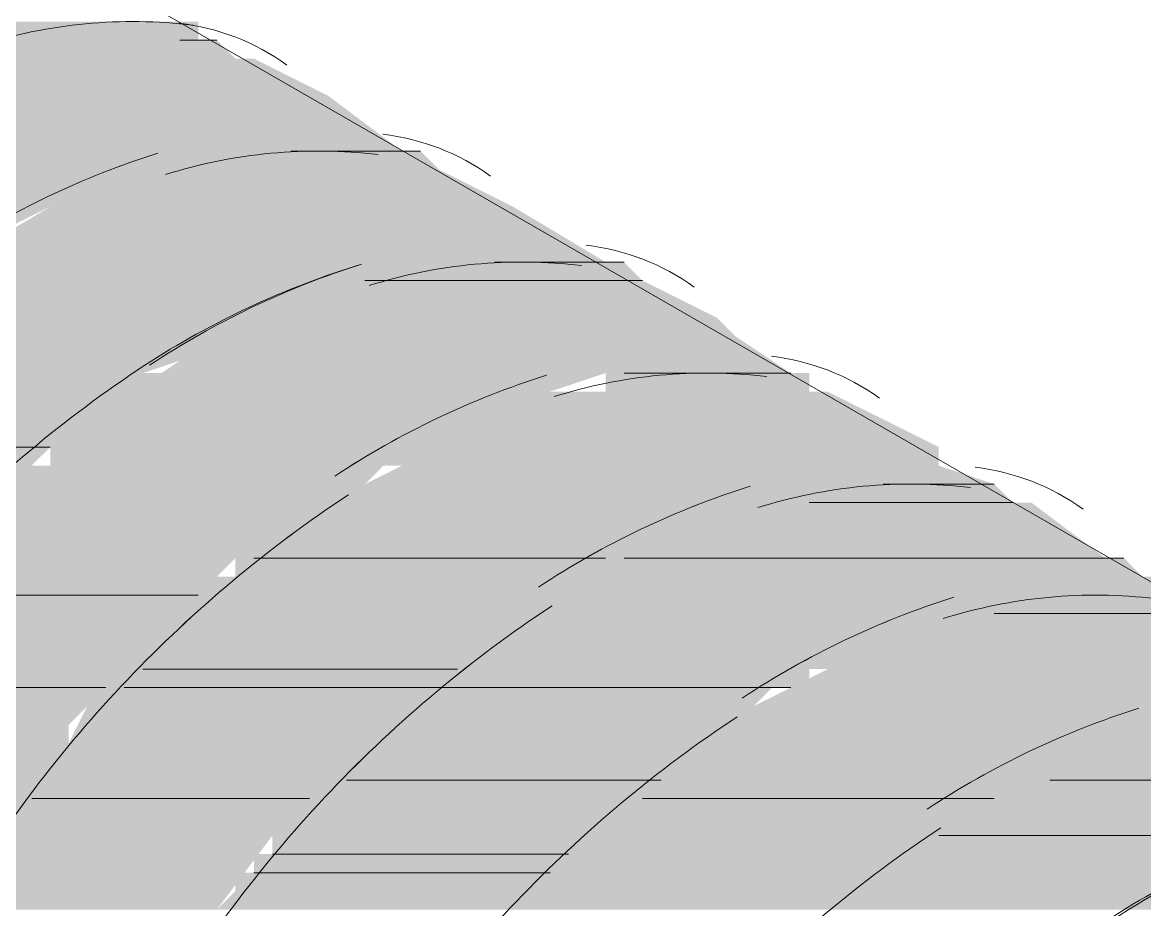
# Model space of a CAD drawing. Header units: metres. Extents: x 3162.2 to 3239.3, y 1435.1 to 1475.8.
# Drawn here: x 3191.6071 to 3191.6654, y 1452.6795 to 1452.7256 of the extents above; entities that cross this region are included whole.
import ezdxf

# ---------------------------------------------------------------- set-up
doc = ezdxf.new("R2010")
doc.units = ezdxf.units.M
doc.layers.add('PDF2_Geometry', color=7, linetype='Continuous')
doc.layers.add('PDF2_Solid Fills', color=7, linetype='Continuous', true_color=0x636466)

msp = doc.modelspace()

# ---------------------------------------------------------------- linework, layer by layer
at = {"layer": 'PDF2_Geometry', "lineweight": 0}
msp.add_lwpolyline([(3191.608551, 1452.729522), (3191.690295, 1452.682399)], close=True, dxfattribs=at)
msp.add_lwpolyline([(3191.690295, 1452.682399), (3191.608551, 1452.729522)], dxfattribs=at)
for points in [[(3191.615966, 1452.725493, 0.106522), (3191.604925, 1452.724454, -0.106522)], [(3191.620851, 1452.723415, 0.128317), (3191.615244, 1452.725589, -0.128317)], [(3191.63143, 1452.717645, 0.128317), (3191.625823, 1452.719818, -0.128317)], [(3191.614138, 1452.718837, 0.06962), (3191.603137, 1452.713587, -0.06962)], [(3191.625582, 1452.718761, 0.106522), (3191.614542, 1452.717722, -0.106522)], [(3191.642008, 1452.711875, 0.128317), (3191.636401, 1452.714048, -0.128317)], [(3191.636161, 1452.712991, 0.106522), (3191.625121, 1452.711952, -0.106522)], [(3191.651625, 1452.706105, 0.128317), (3191.646018, 1452.708278, -0.128317)], [(3191.634334, 1452.707297, 0.06962), (3191.623332, 1452.702046, -0.06962)], [(3191.645778, 1452.70722, 0.106522), (3191.634738, 1452.706182, -0.106522)], [(3191.662204, 1452.700335, 0.128317), (3191.656597, 1452.702508, -0.128317)], [(3191.624044, 1452.701085, 0.056421), (3191.612561, 1452.691468, 0.055616), (3191.603502, 1452.679524, -0.055616), (3191.612561, 1452.691468, -0.056421)], [(3191.644913, 1452.701527, 0.06962), (3191.633911, 1452.696276, -0.06962)], [(3191.656357, 1452.70145, 0.106522), (3191.645316, 1452.700412, -0.106522)], [(3191.665974, 1452.69568, 0.106522), (3191.654933, 1452.694641, -0.106522)], [(3191.634622, 1452.695315, 0.056421), (3191.62314, 1452.685698, 0.055616), (3191.614081, 1452.673753, -0.055616), (3191.62314, 1452.685698, -0.056421)], [(3191.655491, 1452.695757, 0.06962), (3191.644489, 1452.690506, -0.06962)], [(3191.644239, 1452.689544, 0.056421), (3191.632757, 1452.679927, 0.055616), (3191.623698, 1452.667983, -0.055616), (3191.632757, 1452.679927, -0.056421)], [(3191.665108, 1452.689987, 0.06962), (3191.654106, 1452.684736, -0.06962)], [(3191.654818, 1452.683774, 0.056421), (3191.643335, 1452.674157, 0.055616), (3191.634276, 1452.662213, -0.055616), (3191.643335, 1452.674157, -0.056421)]]:
    msp.add_lwpolyline(points, format="xyb", close=True, dxfattribs=at)
at = {"layer": 'PDF2_Geometry', "color": 251, "lineweight": 0, "true_color": 0x636466}
for points in [[(3191.617206, 1452.724714), (3191.615283, 1452.724714), (3191.617206, 1452.724714)], [(3191.617206, 1452.724714), (3191.617206, 1452.724714), (3191.617206, 1452.724714)], [(3191.617206, 1452.724714), (3191.617206, 1452.724714), (3191.617206, 1452.724714)], [(3191.626823, 1452.718943), (3191.621053, 1452.718943), (3191.626823, 1452.718943)], [(3191.627785, 1452.718943), (3191.625861, 1452.718943), (3191.627785, 1452.718943)], [(3191.627785, 1452.718943), (3191.626823, 1452.718943), (3191.627785, 1452.718943)], [(3191.637402, 1452.713173), (3191.631632, 1452.713173), (3191.637402, 1452.713173)], [(3191.635478, 1452.713173), (3191.631632, 1452.713173), (3191.635478, 1452.713173)], [(3191.637402, 1452.713173), (3191.635478, 1452.713173), (3191.637402, 1452.713173)], [(3191.638363, 1452.713173), (3191.637402, 1452.713173), (3191.638363, 1452.713173)], [(3191.639325, 1452.712212), (3191.6249, 1452.712212), (3191.639325, 1452.712212)], [(3191.647019, 1452.707403), (3191.638363, 1452.707403), (3191.647019, 1452.707403)], [(3191.647019, 1452.707403), (3191.64221, 1452.707403), (3191.647019, 1452.707403)], [(3191.608551, 1452.703556), (3191.592202, 1452.703556), (3191.608551, 1452.703556)], [(3191.657597, 1452.701633), (3191.651827, 1452.701633), (3191.657597, 1452.701633)], [(3191.657597, 1452.700671), (3191.64798, 1452.700671), (3191.657597, 1452.700671)], [(3191.658559, 1452.700671), (3191.657597, 1452.700671), (3191.658559, 1452.700671)], [(3191.637402, 1452.697786), (3191.61913, 1452.697786), (3191.637402, 1452.697786)], [(3191.664329, 1452.697786), (3191.638363, 1452.697786), (3191.664329, 1452.697786)], [(3191.616244, 1452.695863), (3191.600857, 1452.695863), (3191.616244, 1452.695863)], [(3191.668176, 1452.694901), (3191.657597, 1452.694901), (3191.668176, 1452.694901)], [(3191.629708, 1452.692016), (3191.613359, 1452.692016), (3191.629708, 1452.692016)], [(3191.611436, 1452.691054), (3191.597011, 1452.691054), (3191.611436, 1452.691054)], [(3191.628746, 1452.691054), (3191.612398, 1452.691054), (3191.628746, 1452.691054)], [(3191.647019, 1452.691054), (3191.628746, 1452.691054), (3191.647019, 1452.691054)], [(3191.640287, 1452.686246), (3191.623938, 1452.686246), (3191.640287, 1452.686246)], [(3191.683563, 1452.686246), (3191.660482, 1452.686246), (3191.683563, 1452.686246)], [(3191.622015, 1452.685284), (3191.607589, 1452.685284), (3191.622015, 1452.685284)], [(3191.657597, 1452.685284), (3191.639325, 1452.685284), (3191.657597, 1452.685284)], [(3191.673946, 1452.683361), (3191.654712, 1452.683361), (3191.673946, 1452.683361)], [(3191.635478, 1452.682399), (3191.620091, 1452.682399), (3191.635478, 1452.682399)], [(3191.634517, 1452.681437), (3191.61913, 1452.681437), (3191.634517, 1452.681437)]]:
    msp.add_lwpolyline(points, dxfattribs=at)
at = {"layer": 'PDF2_Geometry', "lineweight": 0}
for points in [[(3191.624717, 1452.713067, 0.06962), (3191.613715, 1452.707817, -0.06962), (3191.624717, 1452.713067, 0.06962), (3191.613465, 1452.707817, 0.056421), (3191.601982, 1452.6982, 0.055616), (3191.592923, 1452.686255, -0.055616), (3191.601982, 1452.6982, -0.056421), (3191.613465, 1452.707817, 0.056421), (3191.601982, 1452.6982, 0.055616), (3191.592923, 1452.686255)], [(3191.674725, 1452.684217, 0.06962), (3191.663723, 1452.678966, -0.06962), (3191.674725, 1452.684217, 0.06962), (3191.663473, 1452.678966, 0.056421), (3191.65199, 1452.669349, 0.055616), (3191.642931, 1452.657405, -0.055616), (3191.65199, 1452.669349, -0.056421), (3191.663473, 1452.678966, 0.056421), (3191.65199, 1452.669349, 0.055616), (3191.642931, 1452.657405)]]:
    msp.add_lwpolyline(points, format="xyb", dxfattribs=at)
at = {"layer": 'PDF2_Geometry', "color": 251, "lineweight": 0, "true_color": 0x636466}
msp.add_lwpolyline([(3191.631632, 1452.713173), (3191.631632, 1452.713173), (3191.631632, 1452.713173)], close=True, dxfattribs=at)
at = {"layer": 'PDF2_Geometry', "color": 150, "lineweight": 0, "true_color": 0x007fff}
msp.add_circle((3191.319565, 1452.628066), 0.662123, dxfattribs=at)
at = {"layer": 'PDF2_Geometry', "lineweight": 0}
for centre, radius, start, end in [((3191.647597, 1452.665357), 0.043987, 107.54878, 123.47886), ((3191.660779, 1452.645558), 0.066578, 123.48792, 136.40496), ((3191.658175, 1452.659587), 0.043987, 107.54878, 123.47886), ((3191.671358, 1452.639788), 0.066578, 123.48792, 136.40496), ((3191.668754, 1452.653817), 0.043987, 107.54878, 123.47886), ((3191.680975, 1452.634018), 0.066578, 123.48792, 136.40496), ((3191.678371, 1452.648047), 0.043987, 107.54878, 123.47886), ((3191.691553, 1452.628248), 0.066578, 123.48792, 136.40496)]:
    msp.add_arc(centre, radius, start, end, dxfattribs=at)
at = {"layer": 'PDF2_Solid Fills', "transparency": 33554559}
for points in [[(3191.584509, 1452.725675), (3191.616244, 1452.724714), (3191.583547, 1452.724714)], [(3191.616244, 1452.725675), (3191.584509, 1452.725675), (3191.616244, 1452.724714)], [(3191.609513, 1452.724714), (3191.609513, 1452.724714), (3191.583547, 1452.724714)], [(3191.609513, 1452.724714), (3191.583547, 1452.724714), (3191.611436, 1452.724714)], [(3191.607589, 1452.724714), (3191.607589, 1452.724714), (3191.583547, 1452.724714)], [(3191.607589, 1452.724714), (3191.583547, 1452.724714), (3191.609513, 1452.724714)], [(3191.607589, 1452.724714), (3191.583547, 1452.724714), (3191.606628, 1452.724714)], [(3191.606628, 1452.724714), (3191.618168, 1452.723752), (3191.604704, 1452.723752)], [(3191.607589, 1452.724714), (3191.617206, 1452.724714), (3191.606628, 1452.724714)], [(3191.606628, 1452.724714), (3191.617206, 1452.724714), (3191.617206, 1452.724714)], [(3191.617206, 1452.724714), (3191.617206, 1452.724714), (3191.606628, 1452.724714)], [(3191.617206, 1452.724714), (3191.606628, 1452.724714), (3191.618168, 1452.723752)], [(3191.609513, 1452.724714), (3191.616244, 1452.724714), (3191.607589, 1452.724714)], [(3191.616244, 1452.724714), (3191.607589, 1452.724714), (3191.617206, 1452.724714)], [(3191.611436, 1452.724714), (3191.615283, 1452.724714), (3191.609513, 1452.724714)], [(3191.615283, 1452.724714), (3191.609513, 1452.724714), (3191.616244, 1452.724714)], [(3191.616244, 1452.724714), (3191.611436, 1452.724714), (3191.617206, 1452.724714)], [(3191.611436, 1452.724714), (3191.617206, 1452.724714), (3191.615283, 1452.724714)], [(3191.615283, 1452.724714), (3191.617206, 1452.724714), (3191.616244, 1452.724714)], [(3191.616244, 1452.724714), (3191.617206, 1452.724714), (3191.617206, 1452.724714)], [(3191.617206, 1452.724714), (3191.617206, 1452.724714), (3191.616244, 1452.724714)], [(3191.617206, 1452.724714), (3191.618168, 1452.723752), (3191.618168, 1452.723752)], [(3191.603742, 1452.723752), (3191.622976, 1452.721828), (3191.597972, 1452.721828)], [(3191.604704, 1452.723752), (3191.61913, 1452.723752), (3191.603742, 1452.723752)], [(3191.61913, 1452.723752), (3191.603742, 1452.723752), (3191.622976, 1452.721828)], [(3191.618168, 1452.723752), (3191.604704, 1452.723752), (3191.61913, 1452.723752)], [(3191.597972, 1452.721828), (3191.626823, 1452.718943), (3191.594126, 1452.718943)], [(3191.622976, 1452.721828), (3191.597972, 1452.721828), (3191.626823, 1452.718943)], [(3191.593164, 1452.718943), (3191.614321, 1452.717982), (3191.592202, 1452.717982)], [(3191.594126, 1452.718943), (3191.618168, 1452.718943), (3191.593164, 1452.718943)], [(3191.617206, 1452.718943), (3191.617206, 1452.718943), (3191.593164, 1452.718943)], [(3191.617206, 1452.718943), (3191.593164, 1452.718943), (3191.618168, 1452.718943)], [(3191.593164, 1452.718943), (3191.617206, 1452.718943), (3191.617206, 1452.718943)], [(3191.617206, 1452.718943), (3191.617206, 1452.718943), (3191.593164, 1452.718943)], [(3191.617206, 1452.718943), (3191.593164, 1452.718943), (3191.614321, 1452.717982)], [(3191.621053, 1452.718943), (3191.594126, 1452.718943), (3191.618168, 1452.718943)], [(3191.617206, 1452.718943), (3191.628746, 1452.717982), (3191.614321, 1452.717982)], [(3191.618168, 1452.718943), (3191.626823, 1452.718943), (3191.617206, 1452.718943)], [(3191.617206, 1452.718943), (3191.626823, 1452.718943), (3191.626823, 1452.718943)], [(3191.626823, 1452.718943), (3191.626823, 1452.718943), (3191.617206, 1452.718943)], [(3191.626823, 1452.718943), (3191.617206, 1452.718943), (3191.628746, 1452.717982)], [(3191.620091, 1452.718943), (3191.625861, 1452.718943), (3191.618168, 1452.718943)], [(3191.625861, 1452.718943), (3191.618168, 1452.718943), (3191.626823, 1452.718943)], [(3191.621053, 1452.718943), (3191.6249, 1452.718943), (3191.620091, 1452.718943)], [(3191.6249, 1452.718943), (3191.620091, 1452.718943), (3191.625861, 1452.718943)], [(3191.621053, 1452.718943), (3191.626823, 1452.718943), (3191.6249, 1452.718943)], [(3191.626823, 1452.718943), (3191.6249, 1452.718943), (3191.627785, 1452.718943)], [(3191.6249, 1452.718943), (3191.627785, 1452.718943), (3191.625861, 1452.718943)], [(3191.625861, 1452.718943), (3191.627785, 1452.718943), (3191.626823, 1452.718943)], [(3191.627785, 1452.718943), (3191.627785, 1452.718943), (3191.626823, 1452.718943)], [(3191.626823, 1452.718943), (3191.627785, 1452.718943), (3191.628746, 1452.717982)], [(3191.592202, 1452.717982), (3191.608551, 1452.716058), (3191.589317, 1452.716058)], [(3191.592202, 1452.717982), (3191.614321, 1452.717982), (3191.614321, 1452.717982)], [(3191.614321, 1452.717982), (3191.614321, 1452.717982), (3191.592202, 1452.717982)], [(3191.614321, 1452.717982), (3191.592202, 1452.717982), (3191.608551, 1452.716058)], [(3191.614321, 1452.717982), (3191.632593, 1452.716058), (3191.608551, 1452.716058)], [(3191.614321, 1452.717982), (3191.628746, 1452.717982), (3191.628746, 1452.717982)], [(3191.628746, 1452.717982), (3191.628746, 1452.717982), (3191.614321, 1452.717982)], [(3191.628746, 1452.717982), (3191.614321, 1452.717982), (3191.632593, 1452.716058)], [(3191.608551, 1452.716058), (3191.589317, 1452.716058), (3191.606628, 1452.715097)], [(3191.608551, 1452.716058), (3191.637402, 1452.713173), (3191.603742, 1452.713173)], [(3191.632593, 1452.716058), (3191.608551, 1452.716058), (3191.637402, 1452.713173)], [(3191.603742, 1452.713173), (3191.626823, 1452.713173), (3191.602781, 1452.713173)], [(3191.602781, 1452.713173), (3191.626823, 1452.713173), (3191.626823, 1452.713173)], [(3191.626823, 1452.713173), (3191.626823, 1452.713173), (3191.602781, 1452.713173)], [(3191.626823, 1452.713173), (3191.602781, 1452.713173), (3191.6249, 1452.712212)], [(3191.602781, 1452.713173), (3191.6249, 1452.712212), (3191.602781, 1452.712212)], [(3191.627785, 1452.713173), (3191.627785, 1452.713173), (3191.603742, 1452.713173)], [(3191.627785, 1452.713173), (3191.603742, 1452.713173), (3191.631632, 1452.713173)], [(3191.627785, 1452.713173), (3191.603742, 1452.713173), (3191.626823, 1452.713173)], [(3191.626823, 1452.713173), (3191.639325, 1452.712212), (3191.6249, 1452.712212)], [(3191.627785, 1452.713173), (3191.637402, 1452.713173), (3191.626823, 1452.713173)], [(3191.626823, 1452.713173), (3191.637402, 1452.713173), (3191.637402, 1452.713173)], [(3191.637402, 1452.713173), (3191.637402, 1452.713173), (3191.626823, 1452.713173)], [(3191.637402, 1452.713173), (3191.626823, 1452.713173), (3191.639325, 1452.712212)], [(3191.629708, 1452.713173), (3191.63644, 1452.713173), (3191.627785, 1452.713173)], [(3191.63644, 1452.713173), (3191.627785, 1452.713173), (3191.637402, 1452.713173)], [(3191.631632, 1452.713173), (3191.635478, 1452.713173), (3191.629708, 1452.713173)], [(3191.635478, 1452.713173), (3191.629708, 1452.713173), (3191.63644, 1452.713173)], [(3191.631632, 1452.713173), (3191.637402, 1452.713173), (3191.635478, 1452.713173)], [(3191.635478, 1452.713173), (3191.637402, 1452.713173), (3191.63644, 1452.713173)], [(3191.63644, 1452.713173), (3191.637402, 1452.713173), (3191.637402, 1452.713173)], [(3191.637402, 1452.713173), (3191.637402, 1452.713173), (3191.63644, 1452.713173)], [(3191.638363, 1452.713173), (3191.638363, 1452.713173), (3191.637402, 1452.713173)], [(3191.637402, 1452.713173), (3191.638363, 1452.713173), (3191.639325, 1452.712212)], [(3191.601819, 1452.712212), (3191.618168, 1452.710288), (3191.598934, 1452.710288)], [(3191.602781, 1452.712212), (3191.623938, 1452.712212), (3191.601819, 1452.712212)], [(3191.623938, 1452.712212), (3191.601819, 1452.712212), (3191.618168, 1452.710288)], [(3191.6249, 1452.712212), (3191.602781, 1452.712212), (3191.623938, 1452.712212)], [(3191.623938, 1452.712212), (3191.643172, 1452.710288), (3191.618168, 1452.710288)], [(3191.6249, 1452.712212), (3191.639325, 1452.712212), (3191.623938, 1452.712212)], [(3191.639325, 1452.712212), (3191.623938, 1452.712212), (3191.643172, 1452.710288)], [(3191.598934, 1452.710288), (3191.617206, 1452.709326), (3191.597972, 1452.709326)], [(3191.618168, 1452.710288), (3191.598934, 1452.710288), (3191.617206, 1452.709326)], [(3191.618168, 1452.710288), (3191.644134, 1452.709326), (3191.617206, 1452.709326)], [(3191.643172, 1452.710288), (3191.618168, 1452.710288), (3191.644134, 1452.709326)], [(3191.597972, 1452.709326), (3191.616244, 1452.708365), (3191.597011, 1452.708365)], [(3191.597972, 1452.709326), (3191.617206, 1452.709326), (3191.617206, 1452.709326)], [(3191.617206, 1452.709326), (3191.617206, 1452.709326), (3191.597972, 1452.709326)], [(3191.617206, 1452.709326), (3191.597972, 1452.709326), (3191.616244, 1452.708365)], [(3191.617206, 1452.709326), (3191.647019, 1452.707403), (3191.614321, 1452.707403)], [(3191.644134, 1452.709326), (3191.617206, 1452.709326), (3191.647019, 1452.707403)], [(3191.597011, 1452.708365), (3191.613359, 1452.707403), (3191.596049, 1452.707403)], [(3191.597011, 1452.708365), (3191.616244, 1452.708365), (3191.616244, 1452.708365)], [(3191.616244, 1452.708365), (3191.616244, 1452.708365), (3191.597011, 1452.708365)], [(3191.616244, 1452.708365), (3191.597011, 1452.708365), (3191.613359, 1452.707403)], [(3191.596049, 1452.707403), (3191.613359, 1452.707403), (3191.613359, 1452.707403)], [(3191.613359, 1452.707403), (3191.613359, 1452.707403), (3191.596049, 1452.707403)], [(3191.613359, 1452.707403), (3191.596049, 1452.707403), (3191.613359, 1452.706441)], [(3191.596049, 1452.707403), (3191.613359, 1452.706441), (3191.596049, 1452.706441)], [(3191.613359, 1452.707403), (3191.634517, 1452.706441), (3191.612398, 1452.706441)], [(3191.614321, 1452.707403), (3191.638363, 1452.707403), (3191.613359, 1452.707403)], [(3191.637402, 1452.707403), (3191.637402, 1452.707403), (3191.613359, 1452.707403)], [(3191.637402, 1452.707403), (3191.613359, 1452.707403), (3191.638363, 1452.707403)], [(3191.613359, 1452.707403), (3191.637402, 1452.707403), (3191.637402, 1452.707403)], [(3191.637402, 1452.707403), (3191.637402, 1452.707403), (3191.613359, 1452.707403)], [(3191.637402, 1452.707403), (3191.613359, 1452.707403), (3191.634517, 1452.706441)], [(3191.64221, 1452.707403), (3191.614321, 1452.707403), (3191.638363, 1452.707403)], [(3191.638363, 1452.707403), (3191.647019, 1452.707403), (3191.637402, 1452.707403)], [(3191.647019, 1452.707403), (3191.637402, 1452.707403), (3191.64798, 1452.706441)], [(3191.637402, 1452.707403), (3191.64798, 1452.706441), (3191.637402, 1452.706441)], [(3191.640287, 1452.707403), (3191.647019, 1452.707403), (3191.638363, 1452.707403)], [(3191.64221, 1452.707403), (3191.646057, 1452.707403), (3191.640287, 1452.707403)], [(3191.646057, 1452.707403), (3191.640287, 1452.707403), (3191.647019, 1452.707403)], [(3191.64221, 1452.707403), (3191.647019, 1452.707403), (3191.646057, 1452.707403)], [(3191.64798, 1452.707403), (3191.647019, 1452.707403), (3191.646057, 1452.707403)], [(3191.647019, 1452.707403), (3191.646057, 1452.707403), (3191.64798, 1452.707403)], [(3191.647019, 1452.707403), (3191.64798, 1452.707403), (3191.64798, 1452.707403)], [(3191.64798, 1452.707403), (3191.64798, 1452.707403), (3191.647019, 1452.707403)], [(3191.64798, 1452.706441), (3191.64798, 1452.706441), (3191.647019, 1452.707403)], [(3191.64798, 1452.706441), (3191.647019, 1452.707403), (3191.64798, 1452.707403)], [(3191.595087, 1452.706441), (3191.609513, 1452.704518), (3191.592202, 1452.704518)], [(3191.596049, 1452.706441), (3191.612398, 1452.706441), (3191.595087, 1452.706441)], [(3191.595087, 1452.706441), (3191.612398, 1452.706441), (3191.612398, 1452.706441)], [(3191.612398, 1452.706441), (3191.612398, 1452.706441), (3191.595087, 1452.706441)], [(3191.612398, 1452.706441), (3191.595087, 1452.706441), (3191.609513, 1452.704518)], [(3191.613359, 1452.706441), (3191.596049, 1452.706441), (3191.612398, 1452.706441)], [(3191.612398, 1452.706441), (3191.628746, 1452.704518), (3191.609513, 1452.704518)], [(3191.612398, 1452.706441), (3191.634517, 1452.706441), (3191.634517, 1452.706441)], [(3191.634517, 1452.706441), (3191.634517, 1452.706441), (3191.612398, 1452.706441)], [(3191.634517, 1452.706441), (3191.612398, 1452.706441), (3191.628746, 1452.704518)], [(3191.634517, 1452.706441), (3191.652789, 1452.704518), (3191.628746, 1452.704518)], [(3191.637402, 1452.706441), (3191.648942, 1452.706441), (3191.634517, 1452.706441)], [(3191.634517, 1452.706441), (3191.648942, 1452.706441), (3191.648942, 1452.706441)], [(3191.648942, 1452.706441), (3191.648942, 1452.706441), (3191.634517, 1452.706441)], [(3191.648942, 1452.706441), (3191.634517, 1452.706441), (3191.652789, 1452.704518)], [(3191.64798, 1452.706441), (3191.637402, 1452.706441), (3191.648942, 1452.706441)], [(3191.64798, 1452.706441), (3191.648942, 1452.706441), (3191.648942, 1452.706441)], [(3191.609513, 1452.704518), (3191.592202, 1452.704518), (3191.608551, 1452.703556)], [(3191.592202, 1452.704518), (3191.608551, 1452.703556), (3191.592202, 1452.703556)], [(3191.609513, 1452.704518), (3191.627785, 1452.703556), (3191.608551, 1452.703556)], [(3191.628746, 1452.704518), (3191.609513, 1452.704518), (3191.627785, 1452.703556)], [(3191.628746, 1452.704518), (3191.654712, 1452.703556), (3191.627785, 1452.703556)], [(3191.652789, 1452.704518), (3191.628746, 1452.704518), (3191.654712, 1452.703556)], [(3191.592202, 1452.703556), (3191.608551, 1452.703556), (3191.59124, 1452.703556)], [(3191.608551, 1452.703556), (3191.59124, 1452.703556), (3191.607589, 1452.702595)], [(3191.59124, 1452.703556), (3191.607589, 1452.702595), (3191.59124, 1452.702595)], [(3191.608551, 1452.703556), (3191.627785, 1452.703556), (3191.627785, 1452.703556)], [(3191.627785, 1452.703556), (3191.627785, 1452.703556), (3191.608551, 1452.703556)], [(3191.627785, 1452.703556), (3191.608551, 1452.703556), (3191.626823, 1452.702595)], [(3191.608551, 1452.703556), (3191.626823, 1452.702595), (3191.608551, 1452.702595)], [(3191.627785, 1452.703556), (3191.654712, 1452.702595), (3191.626823, 1452.702595)], [(3191.654712, 1452.703556), (3191.627785, 1452.703556), (3191.654712, 1452.702595)], [(3191.607589, 1452.702595), (3191.59124, 1452.702595), (3191.606628, 1452.701633)], [(3191.607589, 1452.702595), (3191.6249, 1452.701633), (3191.606628, 1452.701633)], [(3191.608551, 1452.702595), (3191.625861, 1452.702595), (3191.607589, 1452.702595)], [(3191.625861, 1452.702595), (3191.607589, 1452.702595), (3191.6249, 1452.701633)], [(3191.626823, 1452.702595), (3191.608551, 1452.702595), (3191.625861, 1452.702595)], [(3191.626823, 1452.702595), (3191.657597, 1452.701633), (3191.6249, 1452.701633)], [(3191.654712, 1452.702595), (3191.626823, 1452.702595), (3191.657597, 1452.701633)], [(3191.606628, 1452.701633), (3191.623938, 1452.701633), (3191.605666, 1452.701633)], [(3191.623938, 1452.701633), (3191.605666, 1452.701633), (3191.623938, 1452.700671)], [(3191.605666, 1452.701633), (3191.623938, 1452.700671), (3191.605666, 1452.700671)], [(3191.6249, 1452.701633), (3191.606628, 1452.701633), (3191.623938, 1452.701633)], [(3191.6249, 1452.701633), (3191.64798, 1452.701633), (3191.623938, 1452.701633)], [(3191.64798, 1452.701633), (3191.623938, 1452.701633), (3191.64798, 1452.700671)], [(3191.623938, 1452.701633), (3191.64798, 1452.700671), (3191.623938, 1452.700671)], [(3191.651827, 1452.701633), (3191.6249, 1452.701633), (3191.64798, 1452.701633)], [(3191.649904, 1452.701633), (3191.656636, 1452.701633), (3191.64798, 1452.701633)], [(3191.656636, 1452.701633), (3191.64798, 1452.701633), (3191.657597, 1452.700671)], [(3191.64798, 1452.701633), (3191.657597, 1452.700671), (3191.64798, 1452.700671)], [(3191.651827, 1452.701633), (3191.655674, 1452.701633), (3191.649904, 1452.701633)], [(3191.655674, 1452.701633), (3191.649904, 1452.701633), (3191.656636, 1452.701633)], [(3191.651827, 1452.701633), (3191.657597, 1452.701633), (3191.655674, 1452.701633)], [(3191.657597, 1452.701633), (3191.655674, 1452.701633), (3191.658559, 1452.700671)], [(3191.655674, 1452.701633), (3191.658559, 1452.700671), (3191.657597, 1452.700671)], [(3191.605666, 1452.700671), (3191.620091, 1452.697786), (3191.602781, 1452.697786)], [(3191.605666, 1452.700671), (3191.623938, 1452.700671), (3191.623938, 1452.700671)], [(3191.623938, 1452.700671), (3191.623938, 1452.700671), (3191.605666, 1452.700671)], [(3191.605666, 1452.700671), (3191.623938, 1452.700671), (3191.623938, 1452.700671)], [(3191.623938, 1452.700671), (3191.623938, 1452.700671), (3191.605666, 1452.700671)], [(3191.622976, 1452.700671), (3191.622976, 1452.700671), (3191.605666, 1452.700671)], [(3191.622976, 1452.700671), (3191.605666, 1452.700671), (3191.623938, 1452.700671)], [(3191.622976, 1452.700671), (3191.605666, 1452.700671), (3191.620091, 1452.697786)], [(3191.622976, 1452.700671), (3191.639325, 1452.697786), (3191.620091, 1452.697786)], [(3191.623938, 1452.700671), (3191.645095, 1452.700671), (3191.622976, 1452.700671)], [(3191.622976, 1452.700671), (3191.645095, 1452.700671), (3191.645095, 1452.700671)], [(3191.645095, 1452.700671), (3191.645095, 1452.700671), (3191.622976, 1452.700671)], [(3191.645095, 1452.700671), (3191.622976, 1452.700671), (3191.639325, 1452.697786)], [(3191.623938, 1452.700671), (3191.64798, 1452.700671), (3191.64798, 1452.700671)], [(3191.64798, 1452.700671), (3191.64798, 1452.700671), (3191.623938, 1452.700671)], [(3191.647019, 1452.700671), (3191.647019, 1452.700671), (3191.623938, 1452.700671)], [(3191.647019, 1452.700671), (3191.623938, 1452.700671), (3191.64798, 1452.700671)], [(3191.647019, 1452.700671), (3191.623938, 1452.700671), (3191.645095, 1452.700671)], [(3191.645095, 1452.700671), (3191.663367, 1452.697786), (3191.639325, 1452.697786)], [(3191.647019, 1452.700671), (3191.659521, 1452.700671), (3191.645095, 1452.700671)], [(3191.645095, 1452.700671), (3191.659521, 1452.700671), (3191.659521, 1452.700671)], [(3191.659521, 1452.700671), (3191.659521, 1452.700671), (3191.645095, 1452.700671)], [(3191.659521, 1452.700671), (3191.645095, 1452.700671), (3191.663367, 1452.697786)], [(3191.64798, 1452.700671), (3191.657597, 1452.700671), (3191.647019, 1452.700671)], [(3191.657597, 1452.700671), (3191.647019, 1452.700671), (3191.659521, 1452.700671)], [(3191.64798, 1452.700671), (3191.657597, 1452.700671), (3191.657597, 1452.700671)], [(3191.657597, 1452.700671), (3191.657597, 1452.700671), (3191.64798, 1452.700671)], [(3191.657597, 1452.700671), (3191.658559, 1452.700671), (3191.658559, 1452.700671)], [(3191.658559, 1452.700671), (3191.658559, 1452.700671), (3191.657597, 1452.700671)], [(3191.658559, 1452.700671), (3191.658559, 1452.700671), (3191.657597, 1452.700671)], [(3191.657597, 1452.700671), (3191.658559, 1452.700671), (3191.659521, 1452.700671)], [(3191.601819, 1452.697786), (3191.617206, 1452.696824), (3191.600857, 1452.696824)], [(3191.602781, 1452.697786), (3191.61913, 1452.697786), (3191.601819, 1452.697786)], [(3191.601819, 1452.697786), (3191.61913, 1452.697786), (3191.61913, 1452.697786)], [(3191.61913, 1452.697786), (3191.61913, 1452.697786), (3191.601819, 1452.697786)], [(3191.618168, 1452.697786), (3191.618168, 1452.697786), (3191.601819, 1452.697786)], [(3191.618168, 1452.697786), (3191.601819, 1452.697786), (3191.61913, 1452.697786)], [(3191.618168, 1452.697786), (3191.601819, 1452.697786), (3191.617206, 1452.696824)], [(3191.620091, 1452.697786), (3191.602781, 1452.697786), (3191.61913, 1452.697786)], [(3191.61913, 1452.697786), (3191.637402, 1452.697786), (3191.618168, 1452.697786)], [(3191.637402, 1452.697786), (3191.618168, 1452.697786), (3191.637402, 1452.696824)], [(3191.618168, 1452.697786), (3191.637402, 1452.696824), (3191.618168, 1452.696824)], [(3191.620091, 1452.697786), (3191.638363, 1452.697786), (3191.61913, 1452.697786)], [(3191.637402, 1452.697786), (3191.637402, 1452.697786), (3191.61913, 1452.697786)], [(3191.637402, 1452.697786), (3191.61913, 1452.697786), (3191.638363, 1452.697786)], [(3191.639325, 1452.697786), (3191.620091, 1452.697786), (3191.638363, 1452.697786)], [(3191.638363, 1452.697786), (3191.664329, 1452.697786), (3191.637402, 1452.697786)], [(3191.664329, 1452.697786), (3191.637402, 1452.697786), (3191.665291, 1452.696824)], [(3191.637402, 1452.697786), (3191.665291, 1452.696824), (3191.637402, 1452.696824)], [(3191.639325, 1452.697786), (3191.664329, 1452.697786), (3191.638363, 1452.697786)], [(3191.663367, 1452.697786), (3191.639325, 1452.697786), (3191.664329, 1452.697786)], [(3191.617206, 1452.696824), (3191.600857, 1452.696824), (3191.616244, 1452.695863)], [(3191.600857, 1452.696824), (3191.616244, 1452.695863), (3191.600857, 1452.695863)], [(3191.617206, 1452.696824), (3191.634517, 1452.695863), (3191.616244, 1452.695863)], [(3191.618168, 1452.696824), (3191.63644, 1452.696824), (3191.617206, 1452.696824)], [(3191.63644, 1452.696824), (3191.617206, 1452.696824), (3191.634517, 1452.695863)], [(3191.637402, 1452.696824), (3191.618168, 1452.696824), (3191.63644, 1452.696824)], [(3191.63644, 1452.696824), (3191.667214, 1452.695863), (3191.634517, 1452.695863)], [(3191.637402, 1452.696824), (3191.666252, 1452.696824), (3191.63644, 1452.696824)], [(3191.666252, 1452.696824), (3191.63644, 1452.696824), (3191.667214, 1452.695863)], [(3191.665291, 1452.696824), (3191.637402, 1452.696824), (3191.666252, 1452.696824)], [(3191.600857, 1452.695863), (3191.616244, 1452.695863), (3191.599896, 1452.695863)], [(3191.616244, 1452.695863), (3191.599896, 1452.695863), (3191.616244, 1452.694901)], [(3191.599896, 1452.695863), (3191.616244, 1452.694901), (3191.599896, 1452.694901)], [(3191.600857, 1452.695863), (3191.616244, 1452.695863), (3191.616244, 1452.695863)], [(3191.616244, 1452.695863), (3191.616244, 1452.695863), (3191.600857, 1452.695863)], [(3191.616244, 1452.695863), (3191.634517, 1452.695863), (3191.634517, 1452.695863)], [(3191.634517, 1452.695863), (3191.634517, 1452.695863), (3191.616244, 1452.695863)], [(3191.616244, 1452.695863), (3191.634517, 1452.695863), (3191.634517, 1452.695863)], [(3191.634517, 1452.695863), (3191.634517, 1452.695863), (3191.616244, 1452.695863)], [(3191.634517, 1452.695863), (3191.616244, 1452.695863), (3191.633555, 1452.694901)], [(3191.616244, 1452.695863), (3191.633555, 1452.694901), (3191.616244, 1452.694901)], [(3191.634517, 1452.695863), (3191.657597, 1452.694901), (3191.633555, 1452.694901)], [(3191.660482, 1452.695863), (3191.660482, 1452.695863), (3191.634517, 1452.695863)], [(3191.660482, 1452.695863), (3191.634517, 1452.695863), (3191.662406, 1452.695863)], [(3191.658559, 1452.695863), (3191.658559, 1452.695863), (3191.634517, 1452.695863)], [(3191.658559, 1452.695863), (3191.634517, 1452.695863), (3191.660482, 1452.695863)], [(3191.658559, 1452.695863), (3191.634517, 1452.695863), (3191.657597, 1452.694901)], [(3191.658559, 1452.695863), (3191.668176, 1452.694901), (3191.657597, 1452.694901)], [(3191.660482, 1452.695863), (3191.667214, 1452.695863), (3191.658559, 1452.695863)], [(3191.667214, 1452.695863), (3191.658559, 1452.695863), (3191.668176, 1452.694901)], [(3191.662406, 1452.695863), (3191.666252, 1452.695863), (3191.660482, 1452.695863)], [(3191.666252, 1452.695863), (3191.660482, 1452.695863), (3191.667214, 1452.695863)], [(3191.667214, 1452.695863), (3191.662406, 1452.695863), (3191.668176, 1452.695863)], [(3191.662406, 1452.695863), (3191.668176, 1452.695863), (3191.666252, 1452.695863)], [(3191.599896, 1452.694901), (3191.613359, 1452.692016), (3191.597972, 1452.692016)], [(3191.599896, 1452.694901), (3191.616244, 1452.694901), (3191.616244, 1452.694901)], [(3191.616244, 1452.694901), (3191.616244, 1452.694901), (3191.599896, 1452.694901)], [(3191.615283, 1452.694901), (3191.615283, 1452.694901), (3191.599896, 1452.694901)], [(3191.615283, 1452.694901), (3191.599896, 1452.694901), (3191.616244, 1452.694901)], [(3191.599896, 1452.694901), (3191.615283, 1452.694901), (3191.615283, 1452.694901)], [(3191.615283, 1452.694901), (3191.615283, 1452.694901), (3191.599896, 1452.694901)], [(3191.615283, 1452.694901), (3191.599896, 1452.694901), (3191.613359, 1452.692016)], [(3191.615283, 1452.694901), (3191.629708, 1452.692016), (3191.613359, 1452.692016)], [(3191.616244, 1452.694901), (3191.632593, 1452.694901), (3191.615283, 1452.694901)], [(3191.615283, 1452.694901), (3191.632593, 1452.694901), (3191.632593, 1452.694901)], [(3191.632593, 1452.694901), (3191.632593, 1452.694901), (3191.615283, 1452.694901)], [(3191.632593, 1452.694901), (3191.615283, 1452.694901), (3191.629708, 1452.692016)], [(3191.616244, 1452.694901), (3191.633555, 1452.694901), (3191.633555, 1452.694901)], [(3191.633555, 1452.694901), (3191.633555, 1452.694901), (3191.616244, 1452.694901)], [(3191.616244, 1452.694901), (3191.633555, 1452.694901), (3191.633555, 1452.694901)], [(3191.633555, 1452.694901), (3191.633555, 1452.694901), (3191.616244, 1452.694901)], [(3191.633555, 1452.694901), (3191.616244, 1452.694901), (3191.632593, 1452.694901)], [(3191.632593, 1452.694901), (3191.648942, 1452.692016), (3191.629708, 1452.692016)], [(3191.633555, 1452.694901), (3191.655674, 1452.694901), (3191.632593, 1452.694901)], [(3191.654712, 1452.694901), (3191.654712, 1452.694901), (3191.632593, 1452.694901)], [(3191.654712, 1452.694901), (3191.632593, 1452.694901), (3191.655674, 1452.694901)], [(3191.654712, 1452.694901), (3191.632593, 1452.694901), (3191.648942, 1452.692016)], [(3191.633555, 1452.694901), (3191.657597, 1452.694901), (3191.657597, 1452.694901)], [(3191.657597, 1452.694901), (3191.657597, 1452.694901), (3191.633555, 1452.694901)], [(3191.656636, 1452.694901), (3191.656636, 1452.694901), (3191.633555, 1452.694901)], [(3191.656636, 1452.694901), (3191.633555, 1452.694901), (3191.657597, 1452.694901)], [(3191.656636, 1452.694901), (3191.633555, 1452.694901), (3191.655674, 1452.694901)], [(3191.654712, 1452.694901), (3191.673946, 1452.692016), (3191.648942, 1452.692016)], [(3191.655674, 1452.694901), (3191.670099, 1452.694901), (3191.654712, 1452.694901)], [(3191.670099, 1452.694901), (3191.654712, 1452.694901), (3191.673946, 1452.692016)], [(3191.656636, 1452.694901), (3191.669138, 1452.694901), (3191.655674, 1452.694901)], [(3191.669138, 1452.694901), (3191.655674, 1452.694901), (3191.670099, 1452.694901)], [(3191.657597, 1452.694901), (3191.668176, 1452.694901), (3191.656636, 1452.694901)], [(3191.668176, 1452.694901), (3191.656636, 1452.694901), (3191.669138, 1452.694901)], [(3191.657597, 1452.694901), (3191.668176, 1452.694901), (3191.668176, 1452.694901)], [(3191.668176, 1452.694901), (3191.668176, 1452.694901), (3191.657597, 1452.694901)], [(3191.597972, 1452.692016), (3191.612398, 1452.692016), (3191.597011, 1452.692016)], [(3191.597011, 1452.692016), (3191.612398, 1452.692016), (3191.612398, 1452.692016)], [(3191.612398, 1452.692016), (3191.612398, 1452.692016), (3191.597011, 1452.692016)], [(3191.597011, 1452.692016), (3191.612398, 1452.692016), (3191.612398, 1452.692016)], [(3191.612398, 1452.692016), (3191.612398, 1452.692016), (3191.597011, 1452.692016)], [(3191.612398, 1452.692016), (3191.597011, 1452.692016), (3191.612398, 1452.691054)], [(3191.597011, 1452.692016), (3191.612398, 1452.691054), (3191.597011, 1452.691054)], [(3191.613359, 1452.692016), (3191.597972, 1452.692016), (3191.612398, 1452.692016)], [(3191.613359, 1452.692016), (3191.629708, 1452.692016), (3191.612398, 1452.692016)], [(3191.628746, 1452.692016), (3191.628746, 1452.692016), (3191.612398, 1452.692016)], [(3191.628746, 1452.692016), (3191.612398, 1452.692016), (3191.629708, 1452.692016)], [(3191.612398, 1452.692016), (3191.628746, 1452.692016), (3191.628746, 1452.692016)], [(3191.628746, 1452.692016), (3191.628746, 1452.692016), (3191.612398, 1452.692016)], [(3191.628746, 1452.692016), (3191.612398, 1452.692016), (3191.628746, 1452.691054)], [(3191.612398, 1452.692016), (3191.628746, 1452.691054), (3191.612398, 1452.691054)], [(3191.629708, 1452.692016), (3191.64798, 1452.692016), (3191.628746, 1452.692016)], [(3191.628746, 1452.692016), (3191.64798, 1452.692016), (3191.64798, 1452.692016)], [(3191.64798, 1452.692016), (3191.64798, 1452.692016), (3191.628746, 1452.692016)], [(3191.64798, 1452.692016), (3191.628746, 1452.692016), (3191.64798, 1452.691054)], [(3191.628746, 1452.692016), (3191.64798, 1452.691054), (3191.628746, 1452.691054)], [(3191.629708, 1452.692016), (3191.648942, 1452.692016), (3191.648942, 1452.692016)], [(3191.648942, 1452.692016), (3191.648942, 1452.692016), (3191.629708, 1452.692016)], [(3191.648942, 1452.692016), (3191.629708, 1452.692016), (3191.64798, 1452.692016)], [(3191.648942, 1452.692016), (3191.677793, 1452.690093), (3191.645095, 1452.690093)], [(3191.673946, 1452.692016), (3191.648942, 1452.692016), (3191.677793, 1452.690093)], [(3191.597011, 1452.691054), (3191.611436, 1452.691054), (3191.596049, 1452.691054)], [(3191.596049, 1452.691054), (3191.611436, 1452.691054), (3191.611436, 1452.691054)], [(3191.611436, 1452.691054), (3191.611436, 1452.691054), (3191.596049, 1452.691054)], [(3191.611436, 1452.691054), (3191.596049, 1452.691054), (3191.610474, 1452.690093)], [(3191.596049, 1452.691054), (3191.610474, 1452.690093), (3191.596049, 1452.690093)], [(3191.611436, 1452.691054), (3191.611436, 1452.691054), (3191.597011, 1452.691054)], [(3191.611436, 1452.691054), (3191.597011, 1452.691054), (3191.612398, 1452.691054)], [(3191.611436, 1452.691054), (3191.626823, 1452.690093), (3191.610474, 1452.690093)], [(3191.612398, 1452.691054), (3191.628746, 1452.691054), (3191.611436, 1452.691054)], [(3191.627785, 1452.691054), (3191.627785, 1452.691054), (3191.611436, 1452.691054)], [(3191.627785, 1452.691054), (3191.611436, 1452.691054), (3191.628746, 1452.691054)], [(3191.611436, 1452.691054), (3191.627785, 1452.691054), (3191.627785, 1452.691054)], [(3191.627785, 1452.691054), (3191.627785, 1452.691054), (3191.611436, 1452.691054)], [(3191.627785, 1452.691054), (3191.611436, 1452.691054), (3191.626823, 1452.690093)], [(3191.627785, 1452.691054), (3191.645095, 1452.690093), (3191.626823, 1452.690093)], [(3191.628746, 1452.691054), (3191.647019, 1452.691054), (3191.627785, 1452.691054)], [(3191.646057, 1452.691054), (3191.646057, 1452.691054), (3191.627785, 1452.691054)], [(3191.646057, 1452.691054), (3191.627785, 1452.691054), (3191.647019, 1452.691054)], [(3191.646057, 1452.691054), (3191.627785, 1452.691054), (3191.645095, 1452.690093)], [(3191.647019, 1452.691054), (3191.647019, 1452.691054), (3191.628746, 1452.691054)], [(3191.647019, 1452.691054), (3191.628746, 1452.691054), (3191.64798, 1452.691054)], [(3191.596049, 1452.690093), (3191.609513, 1452.689131), (3191.595087, 1452.689131)], [(3191.596049, 1452.690093), (3191.610474, 1452.690093), (3191.610474, 1452.690093)], [(3191.610474, 1452.690093), (3191.610474, 1452.690093), (3191.596049, 1452.690093)], [(3191.610474, 1452.690093), (3191.596049, 1452.690093), (3191.609513, 1452.689131)], [(3191.610474, 1452.690093), (3191.625861, 1452.688169), (3191.609513, 1452.688169)], [(3191.626823, 1452.690093), (3191.610474, 1452.690093), (3191.625861, 1452.688169)], [(3191.626823, 1452.690093), (3191.644134, 1452.689131), (3191.625861, 1452.689131)], [(3191.645095, 1452.690093), (3191.626823, 1452.690093), (3191.644134, 1452.689131)], [(3191.645095, 1452.690093), (3191.669138, 1452.689131), (3191.644134, 1452.689131)], [(3191.672023, 1452.690093), (3191.645095, 1452.690093), (3191.669138, 1452.689131)], [(3191.609513, 1452.689131), (3191.595087, 1452.689131), (3191.609513, 1452.688169)], [(3191.595087, 1452.689131), (3191.609513, 1452.688169), (3191.595087, 1452.688169)], [(3191.625861, 1452.689131), (3191.644134, 1452.689131), (3191.644134, 1452.689131)], [(3191.644134, 1452.689131), (3191.644134, 1452.689131), (3191.625861, 1452.689131)], [(3191.643172, 1452.689131), (3191.643172, 1452.689131), (3191.625861, 1452.689131)], [(3191.643172, 1452.689131), (3191.625861, 1452.689131), (3191.644134, 1452.689131)], [(3191.643172, 1452.689131), (3191.625861, 1452.689131), (3191.643172, 1452.688169)], [(3191.625861, 1452.689131), (3191.643172, 1452.688169), (3191.625861, 1452.688169)], [(3191.644134, 1452.689131), (3191.665291, 1452.689131), (3191.643172, 1452.689131)], [(3191.665291, 1452.689131), (3191.643172, 1452.689131), (3191.665291, 1452.688169)], [(3191.643172, 1452.689131), (3191.665291, 1452.688169), (3191.643172, 1452.688169)], [(3191.668176, 1452.689131), (3191.668176, 1452.689131), (3191.644134, 1452.689131)], [(3191.668176, 1452.689131), (3191.644134, 1452.689131), (3191.669138, 1452.689131)], [(3191.644134, 1452.689131), (3191.668176, 1452.689131), (3191.668176, 1452.689131)], [(3191.668176, 1452.689131), (3191.668176, 1452.689131), (3191.644134, 1452.689131)], [(3191.668176, 1452.689131), (3191.644134, 1452.689131), (3191.665291, 1452.689131)], [(3191.668176, 1452.689131), (3191.679716, 1452.689131), (3191.665291, 1452.689131)], [(3191.679716, 1452.689131), (3191.665291, 1452.689131), (3191.679716, 1452.688169)], [(3191.665291, 1452.689131), (3191.679716, 1452.688169), (3191.665291, 1452.688169)], [(3191.595087, 1452.688169), (3191.607589, 1452.686246), (3191.593164, 1452.686246)], [(3191.609513, 1452.688169), (3191.595087, 1452.688169), (3191.607589, 1452.686246)], [(3191.609513, 1452.688169), (3191.623938, 1452.686246), (3191.607589, 1452.686246)], [(3191.6249, 1452.688169), (3191.6249, 1452.688169), (3191.609513, 1452.688169)], [(3191.6249, 1452.688169), (3191.609513, 1452.688169), (3191.625861, 1452.688169)], [(3191.6249, 1452.688169), (3191.609513, 1452.688169), (3191.623938, 1452.686246)], [(3191.6249, 1452.688169), (3191.640287, 1452.686246), (3191.623938, 1452.686246)], [(3191.625861, 1452.688169), (3191.64221, 1452.688169), (3191.6249, 1452.688169)], [(3191.64221, 1452.688169), (3191.6249, 1452.688169), (3191.640287, 1452.686246)], [(3191.643172, 1452.688169), (3191.625861, 1452.688169), (3191.64221, 1452.688169)], [(3191.64221, 1452.688169), (3191.660482, 1452.686246), (3191.640287, 1452.686246)], [(3191.643172, 1452.688169), (3191.664329, 1452.688169), (3191.64221, 1452.688169)], [(3191.664329, 1452.688169), (3191.64221, 1452.688169), (3191.660482, 1452.686246)], [(3191.665291, 1452.688169), (3191.643172, 1452.688169), (3191.664329, 1452.688169)], [(3191.664329, 1452.688169), (3191.683563, 1452.686246), (3191.660482, 1452.686246)], [(3191.665291, 1452.688169), (3191.680678, 1452.688169), (3191.664329, 1452.688169)], [(3191.680678, 1452.688169), (3191.664329, 1452.688169), (3191.683563, 1452.686246)], [(3191.679716, 1452.688169), (3191.665291, 1452.688169), (3191.680678, 1452.688169)], [(3191.607589, 1452.686246), (3191.593164, 1452.686246), (3191.607589, 1452.685284)], [(3191.593164, 1452.686246), (3191.607589, 1452.685284), (3191.593164, 1452.685284)], [(3191.622976, 1452.686246), (3191.622976, 1452.686246), (3191.607589, 1452.686246)], [(3191.622976, 1452.686246), (3191.607589, 1452.686246), (3191.623938, 1452.686246)], [(3191.607589, 1452.686246), (3191.622976, 1452.686246), (3191.622976, 1452.686246)], [(3191.622976, 1452.686246), (3191.622976, 1452.686246), (3191.607589, 1452.686246)], [(3191.607589, 1452.686246), (3191.622976, 1452.686246), (3191.622976, 1452.686246)], [(3191.622976, 1452.686246), (3191.622976, 1452.686246), (3191.607589, 1452.686246)], [(3191.622976, 1452.686246), (3191.607589, 1452.686246), (3191.622015, 1452.685284)], [(3191.607589, 1452.686246), (3191.622015, 1452.685284), (3191.607589, 1452.685284)], [(3191.622976, 1452.686246), (3191.639325, 1452.685284), (3191.622015, 1452.685284)], [(3191.623938, 1452.686246), (3191.640287, 1452.686246), (3191.622976, 1452.686246)], [(3191.639325, 1452.686246), (3191.639325, 1452.686246), (3191.622976, 1452.686246)], [(3191.639325, 1452.686246), (3191.622976, 1452.686246), (3191.640287, 1452.686246)], [(3191.639325, 1452.686246), (3191.622976, 1452.686246), (3191.639325, 1452.685284)], [(3191.640287, 1452.686246), (3191.658559, 1452.686246), (3191.639325, 1452.686246)], [(3191.639325, 1452.686246), (3191.658559, 1452.686246), (3191.658559, 1452.686246)], [(3191.658559, 1452.686246), (3191.658559, 1452.686246), (3191.639325, 1452.686246)], [(3191.639325, 1452.686246), (3191.658559, 1452.686246), (3191.658559, 1452.686246)], [(3191.658559, 1452.686246), (3191.658559, 1452.686246), (3191.639325, 1452.686246)], [(3191.658559, 1452.686246), (3191.639325, 1452.686246), (3191.658559, 1452.685284)], [(3191.639325, 1452.686246), (3191.658559, 1452.685284), (3191.639325, 1452.685284)], [(3191.659521, 1452.686246), (3191.659521, 1452.686246), (3191.640287, 1452.686246)], [(3191.659521, 1452.686246), (3191.640287, 1452.686246), (3191.660482, 1452.686246)], [(3191.659521, 1452.686246), (3191.640287, 1452.686246), (3191.658559, 1452.686246)], [(3191.659521, 1452.686246), (3191.684525, 1452.686246), (3191.658559, 1452.686246)], [(3191.658559, 1452.686246), (3191.684525, 1452.686246), (3191.684525, 1452.686246)], [(3191.684525, 1452.686246), (3191.684525, 1452.686246), (3191.658559, 1452.686246)], [(3191.658559, 1452.686246), (3191.684525, 1452.686246), (3191.684525, 1452.686246)], [(3191.684525, 1452.686246), (3191.684525, 1452.686246), (3191.658559, 1452.686246)], [(3191.684525, 1452.686246), (3191.658559, 1452.686246), (3191.684525, 1452.685284)], [(3191.658559, 1452.686246), (3191.684525, 1452.685284), (3191.658559, 1452.685284)], [(3191.660482, 1452.686246), (3191.683563, 1452.686246), (3191.659521, 1452.686246)], [(3191.683563, 1452.686246), (3191.659521, 1452.686246), (3191.684525, 1452.686246)], [(3191.606628, 1452.685284), (3191.593164, 1452.685284), (3191.607589, 1452.685284)], [(3191.607589, 1452.685284), (3191.622015, 1452.685284), (3191.606628, 1452.685284)], [(3191.606628, 1452.685284), (3191.622015, 1452.685284), (3191.622015, 1452.685284)], [(3191.622015, 1452.685284), (3191.622015, 1452.685284), (3191.606628, 1452.685284)], [(3191.622015, 1452.685284), (3191.606628, 1452.685284), (3191.621053, 1452.684322)], [(3191.606628, 1452.685284), (3191.621053, 1452.684322), (3191.606628, 1452.684322)], [(3191.622015, 1452.685284), (3191.637402, 1452.684322), (3191.621053, 1452.684322)], [(3191.638363, 1452.685284), (3191.638363, 1452.685284), (3191.622015, 1452.685284)], [(3191.638363, 1452.685284), (3191.622015, 1452.685284), (3191.639325, 1452.685284)], [(3191.622015, 1452.685284), (3191.638363, 1452.685284), (3191.638363, 1452.685284)], [(3191.638363, 1452.685284), (3191.638363, 1452.685284), (3191.622015, 1452.685284)], [(3191.638363, 1452.685284), (3191.622015, 1452.685284), (3191.637402, 1452.684322)], [(3191.638363, 1452.685284), (3191.656636, 1452.684322), (3191.637402, 1452.684322)], [(3191.639325, 1452.685284), (3191.657597, 1452.685284), (3191.638363, 1452.685284)], [(3191.656636, 1452.685284), (3191.656636, 1452.685284), (3191.638363, 1452.685284)], [(3191.656636, 1452.685284), (3191.638363, 1452.685284), (3191.657597, 1452.685284)], [(3191.656636, 1452.685284), (3191.638363, 1452.685284), (3191.656636, 1452.684322)], [(3191.657597, 1452.685284), (3191.657597, 1452.685284), (3191.639325, 1452.685284)], [(3191.657597, 1452.685284), (3191.639325, 1452.685284), (3191.658559, 1452.685284)], [(3191.657597, 1452.685284), (3191.686448, 1452.685284), (3191.656636, 1452.685284)], [(3191.686448, 1452.685284), (3191.656636, 1452.685284), (3191.686448, 1452.684322)], [(3191.656636, 1452.685284), (3191.686448, 1452.684322), (3191.656636, 1452.684322)], [(3191.658559, 1452.685284), (3191.685486, 1452.685284), (3191.657597, 1452.685284)], [(3191.657597, 1452.685284), (3191.685486, 1452.685284), (3191.685486, 1452.685284)], [(3191.685486, 1452.685284), (3191.685486, 1452.685284), (3191.657597, 1452.685284)], [(3191.685486, 1452.685284), (3191.657597, 1452.685284), (3191.686448, 1452.685284)], [(3191.684525, 1452.685284), (3191.658559, 1452.685284), (3191.685486, 1452.685284)], [(3191.606628, 1452.684322), (3191.620091, 1452.683361), (3191.605666, 1452.683361)], [(3191.621053, 1452.684322), (3191.606628, 1452.684322), (3191.620091, 1452.683361)], [(3191.621053, 1452.684322), (3191.63644, 1452.683361), (3191.620091, 1452.683361)], [(3191.637402, 1452.684322), (3191.621053, 1452.684322), (3191.63644, 1452.683361)], [(3191.637402, 1452.684322), (3191.654712, 1452.683361), (3191.63644, 1452.683361)], [(3191.655674, 1452.684322), (3191.655674, 1452.684322), (3191.637402, 1452.684322)], [(3191.655674, 1452.684322), (3191.637402, 1452.684322), (3191.656636, 1452.684322)], [(3191.637402, 1452.684322), (3191.655674, 1452.684322), (3191.655674, 1452.684322)], [(3191.655674, 1452.684322), (3191.655674, 1452.684322), (3191.637402, 1452.684322)], [(3191.637402, 1452.684322), (3191.655674, 1452.684322), (3191.655674, 1452.684322)], [(3191.655674, 1452.684322), (3191.655674, 1452.684322), (3191.637402, 1452.684322)], [(3191.655674, 1452.684322), (3191.637402, 1452.684322), (3191.654712, 1452.683361)], [(3191.655674, 1452.684322), (3191.673946, 1452.683361), (3191.654712, 1452.683361)], [(3191.656636, 1452.684322), (3191.679716, 1452.684322), (3191.655674, 1452.684322)], [(3191.677793, 1452.684322), (3191.677793, 1452.684322), (3191.655674, 1452.684322)], [(3191.677793, 1452.684322), (3191.655674, 1452.684322), (3191.679716, 1452.684322)], [(3191.655674, 1452.684322), (3191.677793, 1452.684322), (3191.677793, 1452.684322)], [(3191.677793, 1452.684322), (3191.677793, 1452.684322), (3191.655674, 1452.684322)], [(3191.677793, 1452.684322), (3191.655674, 1452.684322), (3191.673946, 1452.683361)], [(3191.68164, 1452.684322), (3191.656636, 1452.684322), (3191.679716, 1452.684322)], [(3191.605666, 1452.683361), (3191.617206, 1452.679514), (3191.603742, 1452.679514)], [(3191.605666, 1452.683361), (3191.620091, 1452.683361), (3191.620091, 1452.683361)], [(3191.620091, 1452.683361), (3191.620091, 1452.683361), (3191.605666, 1452.683361)], [(3191.620091, 1452.683361), (3191.605666, 1452.683361), (3191.617206, 1452.679514)], [(3191.63644, 1452.683361), (3191.620091, 1452.683361), (3191.635478, 1452.682399)], [(3191.620091, 1452.683361), (3191.635478, 1452.682399), (3191.620091, 1452.682399)], [(3191.63644, 1452.683361), (3191.652789, 1452.682399), (3191.635478, 1452.682399)], [(3191.65375, 1452.683361), (3191.65375, 1452.683361), (3191.63644, 1452.683361)], [(3191.65375, 1452.683361), (3191.63644, 1452.683361), (3191.654712, 1452.683361)], [(3191.63644, 1452.683361), (3191.65375, 1452.683361), (3191.65375, 1452.683361)], [(3191.65375, 1452.683361), (3191.65375, 1452.683361), (3191.63644, 1452.683361)], [(3191.65375, 1452.683361), (3191.63644, 1452.683361), (3191.652789, 1452.682399)], [(3191.65375, 1452.683361), (3191.672023, 1452.682399), (3191.652789, 1452.682399)], [(3191.654712, 1452.683361), (3191.673946, 1452.683361), (3191.65375, 1452.683361)], [(3191.65375, 1452.683361), (3191.673946, 1452.683361), (3191.673946, 1452.683361)], [(3191.673946, 1452.683361), (3191.673946, 1452.683361), (3191.65375, 1452.683361)], [(3191.673946, 1452.683361), (3191.65375, 1452.683361), (3191.672023, 1452.682399)], [(3191.620091, 1452.682399), (3191.635478, 1452.682399), (3191.61913, 1452.682399)], [(3191.61913, 1452.682399), (3191.635478, 1452.682399), (3191.635478, 1452.682399)], [(3191.635478, 1452.682399), (3191.635478, 1452.682399), (3191.61913, 1452.682399)], [(3191.635478, 1452.682399), (3191.61913, 1452.682399), (3191.634517, 1452.681437)], [(3191.61913, 1452.682399), (3191.634517, 1452.681437), (3191.61913, 1452.681437)], [(3191.635478, 1452.682399), (3191.650865, 1452.681437), (3191.634517, 1452.681437)], [(3191.635478, 1452.682399), (3191.652789, 1452.682399), (3191.652789, 1452.682399)], [(3191.652789, 1452.682399), (3191.652789, 1452.682399), (3191.635478, 1452.682399)], [(3191.635478, 1452.682399), (3191.652789, 1452.682399), (3191.652789, 1452.682399)], [(3191.652789, 1452.682399), (3191.652789, 1452.682399), (3191.635478, 1452.682399)], [(3191.652789, 1452.682399), (3191.635478, 1452.682399), (3191.650865, 1452.681437)], [(3191.652789, 1452.682399), (3191.668176, 1452.681437), (3191.650865, 1452.681437)], [(3191.671061, 1452.682399), (3191.671061, 1452.682399), (3191.652789, 1452.682399)], [(3191.671061, 1452.682399), (3191.652789, 1452.682399), (3191.672023, 1452.682399)], [(3191.652789, 1452.682399), (3191.671061, 1452.682399), (3191.671061, 1452.682399)], [(3191.671061, 1452.682399), (3191.671061, 1452.682399), (3191.652789, 1452.682399)], [(3191.671061, 1452.682399), (3191.652789, 1452.682399), (3191.668176, 1452.681437)], [(3191.61913, 1452.681437), (3191.634517, 1452.681437), (3191.618168, 1452.681437)], [(3191.634517, 1452.681437), (3191.618168, 1452.681437), (3191.633555, 1452.680476)], [(3191.618168, 1452.681437), (3191.633555, 1452.680476), (3191.618168, 1452.680476)], [(3191.634517, 1452.681437), (3191.650865, 1452.680476), (3191.633555, 1452.680476)], [(3191.634517, 1452.681437), (3191.650865, 1452.681437), (3191.650865, 1452.681437)], [(3191.650865, 1452.681437), (3191.650865, 1452.681437), (3191.634517, 1452.681437)], [(3191.650865, 1452.681437), (3191.634517, 1452.681437), (3191.650865, 1452.680476)], [(3191.650865, 1452.681437), (3191.668176, 1452.681437), (3191.668176, 1452.681437)], [(3191.668176, 1452.681437), (3191.668176, 1452.681437), (3191.650865, 1452.681437)], [(3191.668176, 1452.681437), (3191.650865, 1452.681437), (3191.667214, 1452.680476)], [(3191.650865, 1452.681437), (3191.667214, 1452.680476), (3191.650865, 1452.680476)], [(3191.618168, 1452.680476), (3191.632593, 1452.679514), (3191.617206, 1452.679514)], [(3191.633555, 1452.680476), (3191.618168, 1452.680476), (3191.632593, 1452.679514)], [(3191.633555, 1452.680476), (3191.649904, 1452.679514), (3191.632593, 1452.679514)], [(3191.650865, 1452.680476), (3191.633555, 1452.680476), (3191.649904, 1452.679514)], [(3191.650865, 1452.680476), (3191.666252, 1452.680476), (3191.649904, 1452.680476)], [(3191.666252, 1452.680476), (3191.649904, 1452.680476), (3191.666252, 1452.679514)], [(3191.649904, 1452.680476), (3191.666252, 1452.679514), (3191.649904, 1452.679514)], [(3191.667214, 1452.680476), (3191.650865, 1452.680476), (3191.666252, 1452.680476)]]:
    msp.add_solid(points, dxfattribs=at)

doc.saveas('drawing.dxf')
